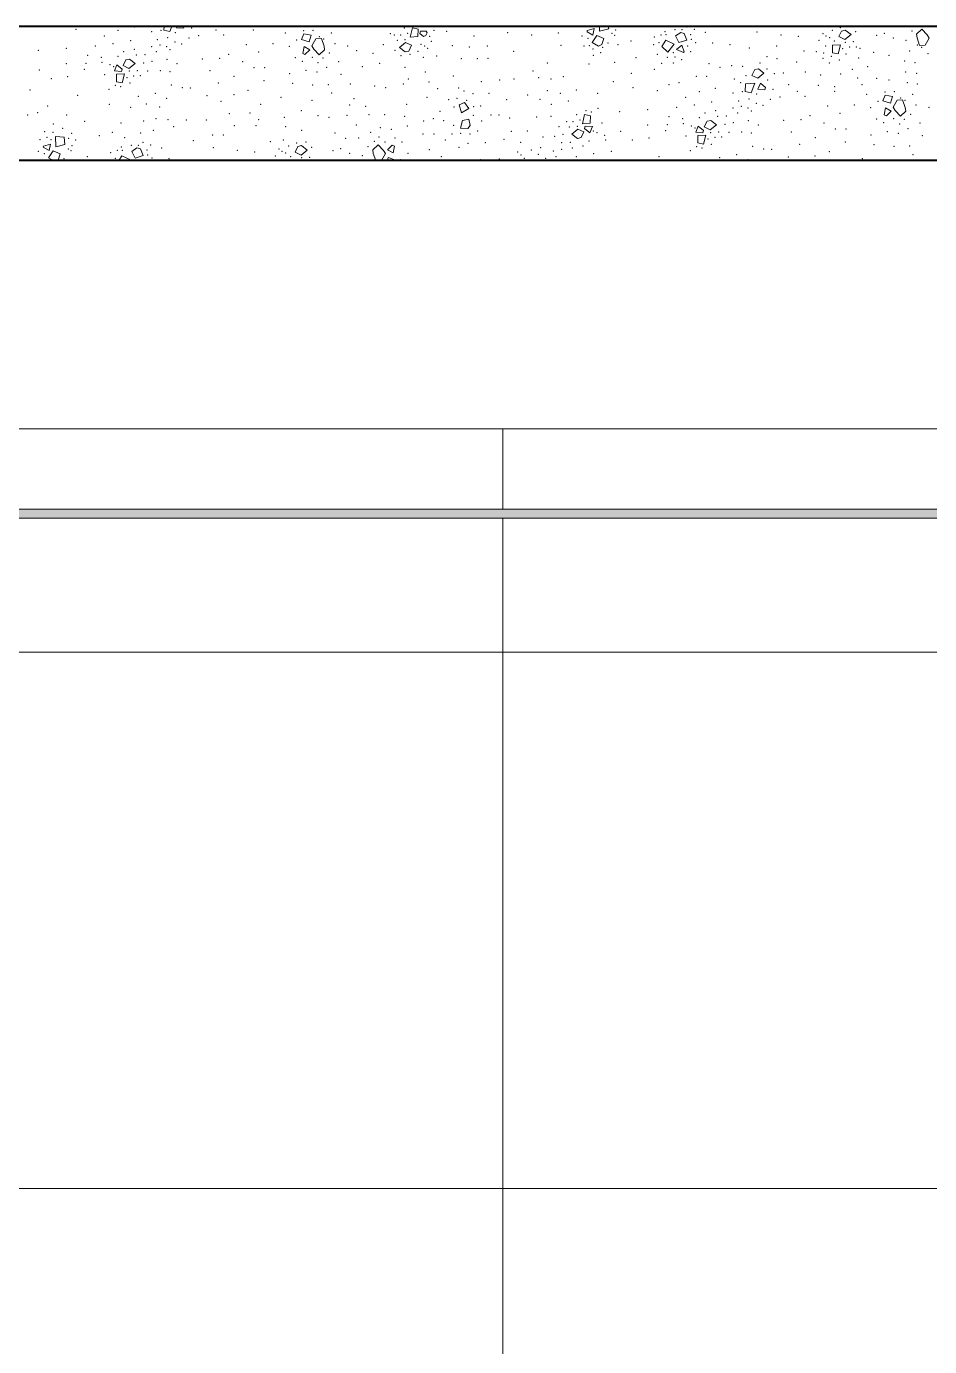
# Model space of a CAD drawing. Header units: metres. Extents: x -1.8 to 75.3, y -2 to 2.8.
# Drawn here: x 12.876 to 13.886, y 0.325 to 1.802 of the extents above; entities that cross this region are included whole.
import ezdxf

# ---------------------------------------------------------------- set-up
doc = ezdxf.new("R2010")
doc.units = ezdxf.units.M
doc.header["$MEASUREMENT"] = 0
doc.layers.add('FORRO.EXEC', color=7, linetype='Continuous')
doc.layers.add('LAJES.EST', color=7, linetype='Continuous')
for name, color, linetype, lineweight in [('FORRO.EXEC_Caneta_No__241', 7, 'Continuous', 13), ('LAJES.EST_Caneta_No__1', 7, 'Continuous', 40), ('LAJES.EST_Caneta_No__241', 7, 'Continuous', 13), ('PAREDE CONSTRUIR_Caneta_No__241', 7, 'Continuous', 13)]:
    doc.layers.add(name, color=color, linetype=linetype, lineweight=lineweight)
doc.layers.add('PAREDE CONSTRUIR_Caneta_No__97', color=7, linetype='Continuous', lineweight=13, true_color=0x6b6b6b)

# ---------------------------------------------------------------- blocks, each defined once
blk = doc.blocks.new('*X61', base_point=(53.1086, -1.8982))
at = {"layer": 'LAJES.EST_Caneta_No__241', "color": 7, "linetype": 'Continuous', "lineweight": 13}
for p, q in [((13.0301, 1.7977), (13.0303, 1.8018)), ((13.0388, 1.8018), (13.0366, 1.7962)), ((13.0442, 1.8), (13.0449, 1.8018)), ((13.0527, 1.8018), (13.0521, 1.7996)), ((13.517, 1.7964), (13.5168, 1.8018)), ((13.5268, 1.8018), (13.5272, 1.7989)), ((13.0301, 1.7977), (13.0366, 1.7962)), ((13.0521, 1.7996), (13.0442, 1.8)), ((13.1863, 1.7935), (13.184, 1.7872)), ((13.1924, 1.7844), (13.184, 1.7872)), ((13.1863, 1.7935), (13.1945, 1.792)), ((13.1945, 1.792), (13.1924, 1.7844)), ((13.2, 1.7878), (13.1954, 1.7799)), ((13.206, 1.7882), (13.2, 1.7878)), ((13.209, 1.7798), (13.206, 1.7882)), ((13.3053, 1.7897), (13.3078, 1.8)), ((13.314, 1.7903), (13.3053, 1.7897)), ((13.3143, 1.7986), (13.3078, 1.8)), ((13.3143, 1.7986), (13.314, 1.7903)), ((13.3162, 1.7939), (13.3168, 1.7965)), ((13.3202, 1.7906), (13.3162, 1.7939)), ((13.3168, 1.7965), (13.3231, 1.7963)), ((13.3202, 1.7906), (13.3229, 1.7916)), ((13.3242, 1.7947), (13.3229, 1.7916)), ((13.3242, 1.7947), (13.3231, 1.7963)), ((13.503, 1.7957), (13.5031, 1.797)), ((13.5094, 1.7919), (13.503, 1.7957)), ((13.5031, 1.797), (13.5111, 1.7993)), ((13.5141, 1.7917), (13.5088, 1.7838)), ((13.5111, 1.7993), (13.5094, 1.7919)), ((13.5141, 1.7917), (13.5217, 1.7883)), ((13.5272, 1.7989), (13.517, 1.7964)), ((13.5217, 1.7883), (13.5197, 1.7815)), ((13.6018, 1.7911), (13.6077, 1.7951)), ((13.6056, 1.7837), (13.6018, 1.7911)), ((13.6056, 1.7837), (13.6147, 1.7865)), ((13.6077, 1.7951), (13.6117, 1.7939)), ((13.6117, 1.7939), (13.6147, 1.7865)), ((13.7846, 1.7903), (13.7876, 1.7966)), ((13.7912, 1.7871), (13.7846, 1.7903)), ((13.7876, 1.7966), (13.7917, 1.7976)), ((13.7912, 1.7871), (13.7981, 1.7926)), ((13.7917, 1.7976), (13.7981, 1.7926)), ((13.8714, 1.793), (13.8772, 1.7986)), ((13.8719, 1.7888), (13.8714, 1.793)), ((13.8719, 1.7888), (13.8748, 1.7804)), ((13.8772, 1.7986), (13.8833, 1.7923)), ((13.8808, 1.7808), (13.8855, 1.7887)), ((13.8833, 1.7923), (13.8855, 1.7887)), ((13.1852, 1.7714), (13.1867, 1.7793)), ((13.1867, 1.7793), (13.1933, 1.7755)), ((13.1933, 1.7755), (13.1877, 1.7704)), ((13.1975, 1.7763), (13.1954, 1.7799)), ((13.2036, 1.77), (13.1975, 1.7763)), ((13.2094, 1.7756), (13.2036, 1.77)), ((13.209, 1.7798), (13.2094, 1.7756)), ((13.3002, 1.7838), (13.2934, 1.7782)), ((13.2997, 1.7732), (13.2934, 1.7782)), ((13.3038, 1.7742), (13.2997, 1.7732)), ((13.3002, 1.7838), (13.3069, 1.7806)), ((13.3069, 1.7806), (13.3038, 1.7742)), ((13.5158, 1.7798), (13.5088, 1.7838)), ((13.5197, 1.7815), (13.5158, 1.7798)), ((13.5865, 1.7792), (13.5909, 1.7863)), ((13.5865, 1.7792), (13.5935, 1.7728)), ((13.5909, 1.7863), (13.6004, 1.7819)), ((13.6004, 1.7819), (13.5935, 1.7728)), ((13.6031, 1.7759), (13.6091, 1.7806)), ((13.6108, 1.7726), (13.6031, 1.7759)), ((13.6091, 1.7806), (13.6117, 1.7735)), ((13.6117, 1.7735), (13.6108, 1.7726)), ((13.7772, 1.7723), (13.7775, 1.7806)), ((13.7772, 1.7723), (13.7837, 1.7709)), ((13.7775, 1.7806), (13.7862, 1.7812)), ((13.7862, 1.7812), (13.7837, 1.7709)), ((13.8748, 1.7804), (13.8808, 1.7808)), ((12.9747, 1.7519), (12.9775, 1.7589)), ((12.9775, 1.7589), (12.9833, 1.7541)), ((12.9843, 1.7579), (12.9873, 1.7643)), ((12.991, 1.7547), (12.9843, 1.7579)), ((12.9873, 1.7643), (12.9914, 1.7653)), ((12.991, 1.7547), (12.9978, 1.7603)), ((12.9914, 1.7653), (12.9978, 1.7603)), ((13.1877, 1.7704), (13.1852, 1.7714)), ((12.9827, 1.7515), (12.9747, 1.7519)), ((12.9769, 1.7399), (12.9772, 1.7483)), ((12.9772, 1.7483), (12.9859, 1.7488)), ((12.9833, 1.7541), (12.9827, 1.7515)), ((12.9859, 1.7488), (12.9834, 1.7385)), ((13.6873, 1.747), (13.6904, 1.7534)), ((13.694, 1.7438), (13.6873, 1.747)), ((13.6904, 1.7534), (13.6945, 1.7544)), ((13.694, 1.7438), (13.7008, 1.7494)), ((13.6945, 1.7544), (13.7008, 1.7494)), ((12.9769, 1.7399), (12.9834, 1.7385)), ((13.6799, 1.7291), (13.6803, 1.7374)), ((13.6799, 1.7291), (13.6864, 1.7276)), ((13.6803, 1.7374), (13.6907, 1.7383)), ((13.6907, 1.7383), (13.6864, 1.7276)), ((13.694, 1.7314), (13.6968, 1.7384)), ((13.7019, 1.731), (13.694, 1.7314)), ((13.6968, 1.7384), (13.7026, 1.7336)), ((13.7026, 1.7336), (13.7019, 1.731)), ((13.366, 1.7168), (13.36, 1.714)), ((13.3627, 1.7051), (13.36, 1.714)), ((13.366, 1.7168), (13.3708, 1.7099)), ((13.8361, 1.7249), (13.8338, 1.7186)), ((13.8422, 1.7158), (13.8338, 1.7186)), ((13.8361, 1.7249), (13.8443, 1.7234)), ((13.8443, 1.7234), (13.8422, 1.7158)), ((13.8498, 1.7192), (13.8452, 1.7113)), ((13.8558, 1.7196), (13.8498, 1.7192)), ((13.8588, 1.7112), (13.8558, 1.7196)), ((13.3708, 1.7099), (13.3627, 1.7051)), ((13.3637, 1.6965), (13.371, 1.698)), ((13.371, 1.698), (13.3724, 1.691)), ((13.4978, 1.6928), (13.5003, 1.7031)), ((13.5068, 1.7017), (13.5003, 1.7031)), ((13.5068, 1.7017), (13.5065, 1.6934)), ((13.8351, 1.7028), (13.8365, 1.7107)), ((13.8376, 1.7018), (13.8351, 1.7028)), ((13.8365, 1.7107), (13.8431, 1.7069)), ((13.8431, 1.7069), (13.8376, 1.7018)), ((13.8473, 1.7077), (13.8452, 1.7113)), ((13.8534, 1.7014), (13.8473, 1.7077)), ((13.8592, 1.707), (13.8534, 1.7014)), ((13.8588, 1.7112), (13.8592, 1.707)), ((13.3637, 1.6965), (13.3616, 1.6879)), ((13.3697, 1.6877), (13.3616, 1.6879)), ((13.3724, 1.691), (13.3697, 1.6877)), ((13.4927, 1.6869), (13.4859, 1.6814)), ((13.4927, 1.6869), (13.4994, 1.6838)), ((13.4994, 1.6838), (13.4963, 1.6774)), ((13.5065, 1.6934), (13.4978, 1.6928)), ((13.5003, 1.6876), (13.501, 1.6902)), ((13.5061, 1.6828), (13.5003, 1.6876)), ((13.501, 1.6902), (13.509, 1.6898)), ((13.509, 1.6898), (13.5061, 1.6828)), ((13.6245, 1.6833), (13.6273, 1.6903)), ((13.6325, 1.6829), (13.6245, 1.6833)), ((13.6273, 1.6903), (13.6331, 1.6855)), ((13.6331, 1.6855), (13.6325, 1.6829)), ((13.6341, 1.6893), (13.6372, 1.6957)), ((13.6408, 1.6861), (13.6341, 1.6893)), ((13.6372, 1.6957), (13.6412, 1.6967)), ((13.6408, 1.6861), (13.6476, 1.6917)), ((13.6412, 1.6967), (13.6476, 1.6917)), ((12.8953, 1.6679), (12.9034, 1.6701)), ((12.9034, 1.6701), (12.9017, 1.6628)), ((12.9092, 1.6672), (12.9089, 1.6785)), ((12.9184, 1.678), (12.9089, 1.6785)), ((12.9194, 1.6697), (12.9092, 1.6672)), ((12.9184, 1.678), (12.9194, 1.6697)), ((13.1799, 1.6674), (13.184, 1.6685)), ((13.184, 1.6685), (13.1903, 1.6634)), ((13.2636, 1.6638), (13.2694, 1.6694)), ((13.2694, 1.6694), (13.2755, 1.6631)), ((13.2798, 1.6639), (13.2853, 1.669)), ((13.2853, 1.669), (13.2878, 1.668)), ((13.4922, 1.6764), (13.4859, 1.6814)), ((13.4963, 1.6774), (13.4922, 1.6764)), ((13.6267, 1.6714), (13.627, 1.6797)), ((13.6267, 1.6714), (13.6332, 1.6699)), ((13.627, 1.6797), (13.6357, 1.6802)), ((13.6357, 1.6802), (13.6332, 1.6699)), ((12.8952, 1.6666), (12.8953, 1.6679)), ((12.9017, 1.6628), (12.8952, 1.6666)), ((12.9063, 1.6625), (12.901, 1.6546)), ((12.9061, 1.6518), (12.901, 1.6546)), ((12.9063, 1.6625), (12.9139, 1.6591)), ((12.9139, 1.6591), (12.9119, 1.6523)), ((12.9798, 1.6518), (12.9831, 1.6571)), ((12.9831, 1.6571), (12.9926, 1.6527)), ((12.9941, 1.6619), (12.9999, 1.6659)), ((12.9978, 1.6545), (12.9941, 1.6619)), ((12.9978, 1.6545), (13.007, 1.6573)), ((12.9999, 1.6659), (13.004, 1.6648)), ((13.004, 1.6648), (13.007, 1.6573)), ((13.1768, 1.6611), (13.1799, 1.6674)), ((13.1835, 1.6579), (13.1768, 1.6611)), ((13.1835, 1.6579), (13.1903, 1.6634)), ((13.2641, 1.6596), (13.2636, 1.6638)), ((13.2641, 1.6596), (13.2669, 1.6518)), ((13.2732, 1.6518), (13.2777, 1.6596)), ((13.2755, 1.6631), (13.2777, 1.6596)), ((13.2864, 1.6602), (13.2798, 1.6639)), ((13.2798, 1.6518), (13.2807, 1.6551)), ((13.2807, 1.6551), (13.2891, 1.6522)), ((13.2878, 1.668), (13.2864, 1.6602)), ((12.9119, 1.6523), (12.9106, 1.6518)), ((12.9926, 1.6527), (12.9919, 1.6518)), ((13.1749, 1.6518), (13.1784, 1.652)), ((13.1784, 1.652), (13.1784, 1.6518)), ((13.2889, 1.6518), (13.2891, 1.6522))]:
    blk.add_line(p, q, dxfattribs=at)
for p in [(13.3262, 1.8014), (13.6146, 1.8011), (13.7966, 1.8017), (13.8851, 1.8016), (12.9317, 1.7984), (12.9635, 1.7911), (12.9788, 1.7975), (12.9968, 1.801), (13.0165, 1.7957), (13.0228, 1.7871), (13.0267, 1.7973), (13.0341, 1.7891), (13.0427, 1.7946), (13.0581, 1.7889), (13.061, 1.8001), (13.069, 1.7913), (13.0883, 1.7979), (13.0968, 1.7922), (13.1299, 1.7976), (13.1658, 1.7944), (13.1784, 1.7866), (13.1864, 1.7969), (13.1967, 1.7973), (13.2036, 1.7903), (13.2086, 1.7877), (13.2173, 1.7945), (13.2832, 1.7935), (13.2876, 1.792), (13.2948, 1.7923), (13.2989, 1.8), (13.2996, 1.7868), (13.3026, 1.7939), (13.3272, 1.7906), (13.3319, 1.7973), (13.346, 1.7964), (13.3765, 1.7911), (13.4143, 1.7947), (13.4411, 1.7923), (13.471, 1.7945), (13.4975, 1.7912), (13.504, 1.7885), (13.5308, 1.7939), (13.5339, 1.7919), (13.5349, 1.7977), (13.5784, 1.7898), (13.5856, 1.7922), (13.5901, 1.7959), (13.5912, 1.7925), (13.6014, 1.798), (13.6092, 1.798), (13.6188, 1.7927), (13.6196, 1.7872), (13.6229, 1.7984), (13.6353, 1.795), (13.6929, 1.7954), (13.7198, 1.7923), (13.7391, 1.7906), (13.7666, 1.7937), (13.77, 1.7912), (13.7741, 1.7892), (13.7772, 1.7972), (13.7863, 1.8004), (13.8031, 1.7958), (13.8269, 1.7919), (13.8353, 1.7941), (13.8454, 1.7889), (13.8661, 1.7966), (12.8896, 1.7749), (12.9208, 1.7773), (12.9535, 1.7797), (12.9731, 1.7823), (12.9851, 1.7734), (12.9927, 1.7858), (12.9971, 1.776), (13.0165, 1.7791), (13.0215, 1.7735), (13.0257, 1.7808), (13.033, 1.7792), (13.0368, 1.7757), (13.0424, 1.7844), (13.05, 1.7822), (13.1222, 1.7812), (13.1358, 1.7732), (13.1518, 1.7825), (13.1701, 1.7796), (13.2148, 1.772), (13.2211, 1.7823), (13.2355, 1.7797), (13.2455, 1.7745), (13.2636, 1.7718), (13.2753, 1.7812), (13.2883, 1.7751), (13.2909, 1.7861), (13.3142, 1.7737), (13.3174, 1.7816), (13.3215, 1.7797), (13.3248, 1.7771), (13.3291, 1.7849), (13.3523, 1.7802), (13.3716, 1.7786), (13.3916, 1.78), (13.4209, 1.774), (13.4739, 1.7806), (13.4996, 1.7798), (13.5054, 1.7802), (13.5095, 1.7764), (13.5181, 1.7725), (13.5203, 1.7784), (13.5263, 1.7832), (13.5376, 1.7815), (13.5521, 1.7854), (13.5773, 1.7815), (13.5834, 1.7836), (13.5996, 1.7724), (13.6155, 1.7798), (13.6188, 1.7736), (13.6244, 1.7837), (13.6433, 1.7831), (13.6628, 1.7815), (13.6845, 1.7777), (13.715, 1.7798), (13.7454, 1.7744), (13.7595, 1.7735), (13.7624, 1.786), (13.7675, 1.7719), (13.7698, 1.7797), (13.7796, 1.7854), (13.7889, 1.7769), (13.7918, 1.7841), (13.7966, 1.7786), (13.8006, 1.7847), (13.8039, 1.7789), (13.8082, 1.7774), (13.8235, 1.7729), (13.8597, 1.7863), (13.8635, 1.7741), (13.8722, 1.7809), (13.8772, 1.7783), (12.921, 1.7602), (12.9431, 1.7606), (12.9447, 1.7695), (12.96, 1.7671), (12.9609, 1.7616), (12.9697, 1.7589), (12.9738, 1.7569), (12.9786, 1.7682), (12.9993, 1.7697), (13.0074, 1.7608), (13.009, 1.77), (13.0167, 1.7628), (13.0336, 1.765), (13.0448, 1.76), (13.073, 1.7653), (13.0924, 1.7661), (13.1025, 1.7707), (13.1179, 1.7623), (13.1769, 1.7668), (13.1846, 1.7626), (13.1958, 1.767), (13.2024, 1.7613), (13.2078, 1.7663), (13.2253, 1.7625), (13.2711, 1.7606), (13.2949, 1.7691), (13.3051, 1.7705), (13.3201, 1.767), (13.3348, 1.7687), (13.3625, 1.7655), (13.3803, 1.7658), (13.3922, 1.7659), (13.4586, 1.7607), (13.5051, 1.7596), (13.51, 1.7694), (13.534, 1.7615), (13.5579, 1.7667), (13.5817, 1.7706), (13.5863, 1.7604), (13.5929, 1.7673), (13.5993, 1.7609), (13.6014, 1.7675), (13.6089, 1.7646), (13.6395, 1.76), (13.6648, 1.758), (13.6769, 1.7572), (13.6964, 1.761), (13.7043, 1.7679), (13.7152, 1.7655), (13.7372, 1.7619), (13.7668, 1.7662), (13.774, 1.7608), (13.7761, 1.7681), (13.7849, 1.764), (13.7926, 1.7708), (13.8065, 1.7665), (13.8167, 1.7569), (13.8406, 1.7693), (13.8582, 1.7629), (13.8695, 1.7612), (13.8841, 1.7713), (12.8908, 1.753), (12.904, 1.7433), (12.9223, 1.7455), (12.9411, 1.7538), (12.9639, 1.7479), (12.9886, 1.7446), (12.9915, 1.7517), (12.9963, 1.7463), (13.0003, 1.7524), (13.0036, 1.7466), (13.0119, 1.752), (13.0262, 1.7524), (13.0368, 1.7513), (13.0815, 1.7523), (13.1084, 1.7458), (13.1306, 1.7556), (13.1426, 1.7557), (13.1707, 1.7489), (13.1888, 1.7527), (13.201, 1.7508), (13.2121, 1.756), (13.228, 1.748), (13.2517, 1.7567), (13.2997, 1.756), (13.3033, 1.743), (13.3223, 1.7509), (13.3537, 1.7464), (13.4212, 1.743), (13.4426, 1.7519), (13.4491, 1.7444), (13.4626, 1.743), (13.4764, 1.7456), (13.5525, 1.7493), (13.5781, 1.7539), (13.625, 1.746), (13.6368, 1.7459), (13.6517, 1.7559), (13.6678, 1.7431), (13.6808, 1.7467), (13.704, 1.754), (13.7124, 1.7489), (13.7224, 1.7495), (13.7469, 1.7509), (13.7642, 1.7475), (13.7864, 1.7484), (13.7995, 1.7536), (13.8056, 1.744), (13.8268, 1.7436), (13.8591, 1.7509), (13.8715, 1.7491), (12.8804, 1.7306), (12.9686, 1.7314), (12.9758, 1.7358), (12.9818, 1.7342), (12.9923, 1.7385), (13.0385, 1.7363), (13.0505, 1.7331), (13.0595, 1.7328), (13.0908, 1.7383), (13.1239, 1.7303), (13.1419, 1.7411), (13.174, 1.7382), (13.1964, 1.7364), (13.2138, 1.7365), (13.2384, 1.7372), (13.2656, 1.735), (13.2778, 1.7331), (13.2976, 1.7373), (13.3263, 1.7397), (13.3362, 1.732), (13.3594, 1.7328), (13.3655, 1.7296), (13.385, 1.7401), (13.4052, 1.742), (13.4586, 1.7299), (13.491, 1.7306), (13.5323, 1.7399), (13.5542, 1.7334), (13.5815, 1.7298), (13.5948, 1.7365), (13.6059, 1.7388), (13.6286, 1.7289), (13.6466, 1.7324), (13.6747, 1.7389), (13.6765, 1.7287), (13.7049, 1.742), (13.7108, 1.7315), (13.7284, 1.7365), (13.7381, 1.7293), (13.7615, 1.7358), (13.7797, 1.7343), (13.7797, 1.729), (13.8104, 1.7366), (13.8362, 1.7284), (13.8406, 1.7418), (13.8465, 1.7287), (13.8611, 1.7388), (13.8724, 1.7372), (12.9002, 1.7126), (12.9336, 1.7248), (12.969, 1.7146), (13.0015, 1.7235), (13.0105, 1.7149), (13.0206, 1.727), (13.0331, 1.7214), (13.0782, 1.7242), (13.0938, 1.718), (13.1082, 1.7255), (13.1382, 1.7147), (13.1609, 1.7225), (13.1955, 1.7192), (13.2174, 1.7271), (13.2375, 1.7137), (13.2426, 1.7211), (13.3015, 1.7147), (13.3242, 1.7225), (13.3482, 1.7199), (13.3577, 1.7212), (13.3686, 1.7191), (13.3757, 1.7266), (13.3842, 1.7129), (13.3934, 1.7268), (13.4133, 1.7198), (13.4367, 1.7252), (13.4506, 1.7202), (13.4631, 1.7146), (13.4732, 1.7268), (13.4822, 1.7182), (13.5147, 1.727), (13.6133, 1.7225), (13.6229, 1.7137), (13.6425, 1.7172), (13.6663, 1.7271), (13.6726, 1.7185), (13.6839, 1.7205), (13.6922, 1.7158), (13.6925, 1.726), (13.6998, 1.7136), (13.7079, 1.7203), (13.7188, 1.7227), (13.7466, 1.7236), (13.772, 1.7126), (13.8017, 1.7139), (13.8156, 1.7258), (13.8282, 1.718), (13.8534, 1.7217), (13.8584, 1.7191), (13.8671, 1.7259), (13.8709, 1.7137), (12.8778, 1.7028), (12.8889, 1.7052), (12.9212, 1.7025), (12.9927, 1.7111), (13.0211, 1.6987), (13.0251, 1.7118), (13.103, 1.7043), (13.1262, 1.7051), (13.1648, 1.6999), (13.1836, 1.7075), (13.2023, 1.7018), (13.2144, 1.6999), (13.2347, 1.7022), (13.2556, 1.7123), (13.2593, 1.7029), (13.2767, 1.703), (13.2991, 1.7013), (13.3312, 1.6984), (13.3385, 1.7069), (13.3542, 1.7116), (13.376, 1.7022), (13.3761, 1.7121), (13.3955, 1.7028), (13.4045, 1.7025), (13.4165, 1.6992), (13.4466, 1.7003), (13.4626, 1.7011), (13.4914, 1.7032), (13.5018, 1.7074), (13.5079, 1.7059), (13.5151, 1.7102), (13.5394, 1.7063), (13.5706, 1.7087), (13.5945, 1.7009), (13.6033, 1.7111), (13.6098, 1.6985), (13.6284, 1.6996), (13.6349, 1.7048), (13.6469, 1.7074), (13.6492, 1.7011), (13.6588, 1.7014), (13.6663, 1.7105), (13.6713, 1.7049), (13.6755, 1.7123), (13.6829, 1.7106), (13.6867, 1.7071), (13.7523, 1.7021), (13.7856, 1.7046), (13.8199, 1.711), (13.8267, 1.6982), (13.8456, 1.6984), (13.8646, 1.7034), (13.8853, 1.7111), (12.8969, 1.6842), (12.9059, 1.6832), (12.9066, 1.6928), (12.9167, 1.6877), (12.9415, 1.6957), (12.9723, 1.6833), (12.9821, 1.6936), (13.0073, 1.6961), (13.0181, 1.6855), (13.0346, 1.6973), (13.041, 1.6898), (13.0551, 1.6971), (13.0774, 1.6971), (13.1087, 1.6908), (13.1331, 1.6908), (13.1361, 1.6974), (13.1661, 1.6896), (13.184, 1.6857), (13.2451, 1.6914), (13.261, 1.6834), (13.2721, 1.6886), (13.2842, 1.6867), (13.3023, 1.6905), (13.3205, 1.6961), (13.3429, 1.6962), (13.3539, 1.6913), (13.3809, 1.6848), (13.3854, 1.6961), (13.4182, 1.6843), (13.4362, 1.6848), (13.4717, 1.6896), (13.4801, 1.6951), (13.4834, 1.6893), (13.4873, 1.6954), (13.4922, 1.6899), (13.4951, 1.6971), (13.5099, 1.6848), (13.5198, 1.6938), (13.5407, 1.6844), (13.5708, 1.6916), (13.5909, 1.6852), (13.5929, 1.692), (13.6108, 1.693), (13.6195, 1.6903), (13.6236, 1.6883), (13.6413, 1.6831), (13.6501, 1.6838), (13.6572, 1.6922), (13.6618, 1.6834), (13.6665, 1.6942), (13.676, 1.6838), (13.6834, 1.6964), (13.6946, 1.6914), (13.7228, 1.6967), (13.7313, 1.6837), (13.7422, 1.6975), (13.7677, 1.6937), (13.7804, 1.687), (13.7925, 1.6871), (13.8344, 1.694), (13.8386, 1.6841), (13.8523, 1.6927), (13.8576, 1.6977), (13.8619, 1.6874), (13.8751, 1.6939), (12.8917, 1.6752), (12.8994, 1.6777), (12.9039, 1.6751), (12.9235, 1.6766), (12.9269, 1.682), (12.9272, 1.6685), (12.9313, 1.6749), (12.9578, 1.6794), (12.986, 1.6772), (12.9937, 1.6688), (13.0014, 1.6688), (13.004, 1.6825), (13.0068, 1.672), (13.0151, 1.6693), (13.0631, 1.6738), (13.0845, 1.6804), (13.0964, 1.6804), (13.1489, 1.673), (13.1636, 1.6747), (13.1785, 1.6712), (13.1888, 1.6725), (13.2213, 1.6827), (13.2332, 1.6767), (13.2477, 1.6769), (13.2653, 1.6731), (13.2706, 1.6782), (13.2773, 1.6724), (13.2885, 1.6769), (13.2962, 1.6726), (13.3198, 1.6815), (13.3318, 1.6816), (13.3445, 1.6749), (13.3521, 1.6813), (13.3619, 1.6823), (13.37, 1.6711), (13.3721, 1.6814), (13.3894, 1.6718), (13.4103, 1.6756), (13.4288, 1.6722), (13.4539, 1.6779), (13.4669, 1.6789), (13.4747, 1.6717), (13.4763, 1.6809), (13.4843, 1.672), (13.5051, 1.6735), (13.514, 1.6828), (13.5227, 1.6801), (13.5237, 1.6746), (13.5538, 1.6747), (13.5721, 1.6769), (13.6137, 1.6793), (13.6384, 1.676), (13.6421, 1.6699), (13.6461, 1.6777), (13.6534, 1.678), (13.6867, 1.6827), (13.7406, 1.6697), (13.7583, 1.6772), (13.7917, 1.6725), (13.8205, 1.6803), (13.8238, 1.6696), (13.8508, 1.6822), (13.8778, 1.6794), (12.8897, 1.662), (12.8962, 1.6593), (12.9185, 1.654), (12.9231, 1.6647), (12.9261, 1.6627), (12.9443, 1.6562), (12.9706, 1.6606), (12.9756, 1.6544), (12.9779, 1.663), (12.9823, 1.6668), (12.9835, 1.6633), (13.011, 1.6635), (13.0118, 1.658), (13.0166, 1.6546), (13.0276, 1.6658), (13.0356, 1.654), (13.0851, 1.6662), (13.112, 1.6631), (13.1313, 1.6614), (13.1546, 1.6568), (13.1588, 1.6645), (13.1622, 1.662), (13.1663, 1.66), (13.1695, 1.668), (13.1718, 1.6562), (13.184, 1.6549), (13.1928, 1.6555), (13.1953, 1.6666), (13.2191, 1.6627), (13.2276, 1.6649), (13.2376, 1.6598), (13.2519, 1.6571), (13.2583, 1.6674), (13.3029, 1.6598), (13.3266, 1.6639), (13.3402, 1.656), (13.3599, 1.6665), (13.4256, 1.6614), (13.4293, 1.6579), (13.433, 1.6544), (13.4409, 1.6636), (13.4486, 1.6588), (13.4512, 1.6662), (13.4569, 1.6541), (13.4653, 1.6624), (13.4683, 1.6561), (13.4745, 1.6641), (13.4866, 1.6657), (13.4909, 1.6559), (13.4986, 1.6682), (13.5106, 1.6594), (13.5302, 1.662), (13.5834, 1.6562), (13.6184, 1.6628), (13.6256, 1.6672), (13.6316, 1.6657), (13.6513, 1.6549), (13.6704, 1.6584), (13.6883, 1.6677), (13.7003, 1.6645), (13.7093, 1.6642), (13.728, 1.6556), (13.758, 1.6569), (13.7737, 1.6617), (13.8107, 1.6539), (13.8462, 1.6678), (13.8636, 1.6679), (13.8672, 1.6585), (12.9298, 1.6523), (12.9696, 1.6523), (13.0551, 1.6523), (13.2947, 1.6528), (13.3839, 1.6528), (13.405, 1.6534), (13.4221, 1.652), (13.6829, 1.6528)]:
    blk.add_point(p, dxfattribs=at)

msp = doc.modelspace()

# ---------------------------------------------------------------- hatches: boundary and pattern name
at = {"layer": 'FORRO.EXEC', "linetype": 'Continuous', "lineweight": 0, "true_color": 0xffffff}
msp.add_hatch(color=7, dxfattribs=at).paths.add_polyline_path([(14.7049, 1.2618), (11.0084, 1.2618), (11.0084, 1.2518), (14.7049, 1.2518)])
at = {"layer": 'PAREDE CONSTRUIR_Caneta_No__97', "linetype": 'Continuous', "lineweight": 13, "true_color": 0x6b6b6b}
h = msp.add_hatch(dxfattribs=at)
h.set_pattern_fill('Ceramica_60_x_60_0004', color=251, style=0, pattern_type=2)
h.set_pattern_definition([(0, (11.0084, -1.89824), (0, 0.6), []), (90, (11.0084, -1.89824), (-0.6, 0), [])])
h.paths.add_polyline_path([(11.0084, 1.3518), (11.0084, 1.2618), (14.7049, 1.2618), (14.7049, 1.3518)])
h = msp.add_hatch(dxfattribs=at)
h.set_pattern_fill('Ceramica_60_x_60_0004', color=251, style=0, pattern_type=2)
h.set_pattern_definition([(0, (11.0084, -1.89824), (0, 0.6), []), (90, (11.0084, -1.89824), (-0.6, 0), [])])
h.paths.add_polyline_path([(11.0084, -1.8982), (12.2679, -1.8982), (12.2679, -1.8629), (12.317, -1.627), (12.2199, -1.4736), (12.2199, -1.4382), (12.2099, -1.4382), (12.1999, -1.1232), (12.1999, -1.1032), (12.2004, -1.0984), (12.2041, -1.0894), (12.211, -1.0825), (12.22, -1.0787), (12.2249, -1.0782), (12.3749, -1.0782), (12.3749, -1.0732), (12.4149, -1.0732), (12.4149, -1.0782), (12.5649, -1.0782), (12.5698, -1.0787), (12.5788, -1.0825), (12.5857, -1.0894), (12.5894, -1.0984), (12.5899, -1.1032), (12.5899, -1.1232), (12.5799, -1.4382), (12.5699, -1.4382), (12.5699, -1.4736), (12.4728, -1.627), (12.5219, -1.8629), (12.5219, -1.8982), (13.1979, -1.8982), (13.1979, -1.8629), (13.247, -1.627), (13.1499, -1.4736), (13.1499, -1.4382), (13.1399, -1.4382), (13.1299, -1.1232), (13.1299, -1.1032), (13.1304, -1.0984), (13.1341, -1.0894), (13.141, -1.0825), (13.15, -1.0787), (13.1549, -1.0782), (13.3049, -1.0782), (13.3049, -1.0732), (13.3449, -1.0732), (13.3449, -1.0782), (13.4949, -1.0782), (13.4998, -1.0787), (13.5088, -1.0825), (13.5157, -1.0894), (13.5194, -1.0984), (13.5199, -1.1032), (13.5199, -1.1232), (13.5099, -1.4382), (13.4999, -1.4382), (13.4999, -1.4736), (13.4028, -1.627), (13.4519, -1.8629), (13.4519, -1.8982), (14.1279, -1.8982), (14.1279, -1.8629), (14.177, -1.627), (14.0799, -1.4736), (14.0799, -1.4382), (14.0699, -1.4382), (14.0599, -1.1232), (14.0599, -1.1032), (14.0604, -1.0984), (14.0641, -1.0894), (14.071, -1.0825), (14.08, -1.0787), (14.0849, -1.0782), (14.2349, -1.0782), (14.2349, -1.0732), (14.2749, -1.0732), (14.2749, -1.0782), (14.4249, -1.0782), (14.4298, -1.0787), (14.4388, -1.0825), (14.4457, -1.0894), (14.4494, -1.0984), (14.4499, -1.1032), (14.4499, -1.1232), (14.4399, -1.4382), (14.4299, -1.4382), (14.4299, -1.4736), (14.3328, -1.627), (14.3819, -1.8629), (14.3819, -1.8982), (14.7049, -1.8982), (14.7049, 0.2618), (14.6949, 0.2618), (14.6949, 0.3118), (14.6949, 1.0918), (14.6949, 1.1418), (14.7049, 1.1418), (14.7049, 1.2518), (11.0084, 1.2518), (11.0084, 1.1418), (11.0184, 1.1418), (11.0184, 1.14), (11.0184, 0.3118), (11.0184, 0.2618), (11.0084, 0.2618)])
h.paths.add_polyline_path([(11.3384, 0.2038), (11.3384, 0.2158), (11.4084, 0.2158), (11.4084, 0.2188), (11.4219, 0.2188), (11.4184, 0.2318), (11.4238, 0.2518), (11.4384, 0.2664), (11.4584, 0.2718), (11.4784, 0.2664), (11.493, 0.2518), (11.4984, 0.2318), (11.4949, 0.2188), (11.5084, 0.2188), (11.5084, 0.2158), (11.5784, 0.2158), (11.5784, 0.2038), (11.5684, 0.2038), (11.5684, 0.2018), (11.483, 0.2018), (11.4784, 0.1971), (11.4694, 0.1947), (11.4694, -0.0054), (11.4704, -0.0046), (11.4954, 0.0009), (11.5204, -0.0046), (11.5387, -0.0196), (11.5454, -0.0401), (11.5454, -0.0555), (11.5387, -0.076), (11.5204, -0.091), (11.5064, -0.0941), (11.5059, -0.1248), (11.5054, -0.2092), (11.5084, -0.2092), (11.5084, -0.2452), (11.5019, -0.2452), (11.5018, -0.2635), (11.5082, -0.3292), (11.5215, -0.4068), (11.5432, -0.483), (11.5436, -0.4842), (11.5446, -0.4869), (11.5741, -0.5622), (11.6006, -0.6405), (11.6205, -0.719), (11.6338, -0.7977), (11.6339, -0.9335), (11.6329, -0.9485), (11.6299, -0.9634), (11.6251, -0.9778), (11.6183, -0.9915), (11.6098, -1.0042), (11.5998, -1.0156), (11.5883, -1.0257), (11.5757, -1.0341), (11.562, -1.0409), (11.5476, -1.0458), (11.5326, -1.0488), (11.5174, -1.0498), (11.5022, -1.0488), (11.4872, -1.0458), (11.4728, -1.0409), (11.4591, -1.0341), (11.4465, -1.0257), (11.435, -1.0156), (11.425, -1.0042), (11.4165, -0.9915), (11.4098, -0.9778), (11.4049, -0.9634), (11.4019, -0.9485), (11.4009, -0.9335), (11.4009, -0.8372), (11.3994, -0.8372), (11.3994, -0.828), (11.3834, -0.8322), (11.3664, -0.8277), (11.354, -0.8152), (11.3494, -0.7982), (11.354, -0.7812), (11.3664, -0.7688), (11.3834, -0.7642), (11.3949, -0.7673), (11.3949, -0.7562), (11.4129, -0.7562), (11.4129, -0.7742), (11.4109, -0.7742), (11.4109, -0.7793), (11.4119, -0.7802), (11.4474, -0.7802), (11.4474, -0.2452), (11.4084, -0.2452), (11.4084, -0.2092), (11.4474, -0.2092), (11.4474, -0.0617), (11.4454, -0.0555), (11.4454, -0.0401), (11.4474, -0.0339), (11.4474, 0.1947), (11.4384, 0.1971), (11.4338, 0.2018), (11.3484, 0.2018), (11.3484, 0.2038)], flags=0)
h.paths.add_polyline_path([(11.9149, -1.6982), (11.9149, 0.1018), (11.9449, 0.1018), (11.9449, -1.6982)], flags=0)
h.paths.add_polyline_path([(12.8449, 0.1018), (12.8749, 0.1018), (12.8749, -1.6982), (12.8449, -1.6982)], flags=0)
h.paths.add_polyline_path([(13.8049, -1.6982), (13.7749, -1.6982), (13.7749, 0.1018), (13.8049, 0.1018), (13.8049, -1.1233), (13.8099, -1.1233), (13.8099, -1.1332), (13.8746, -1.1332), (13.8772, -1.1334), (13.8798, -1.1341), (13.8822, -1.1351), (13.8843, -1.1366), (13.8862, -1.1384), (13.8878, -1.1405), (13.8889, -1.1429), (13.8896, -1.1454), (13.8899, -1.148), (13.8897, -1.1506), (13.8891, -1.1531), (13.888, -1.1555), (13.8866, -1.1577), (13.8847, -1.1596), (13.8826, -1.1611), (13.8803, -1.1622), (13.8778, -1.163), (13.8752, -1.1632), (13.8099, -1.1632), (13.8099, -1.1732), (13.8049, -1.1732)], flags=0)
h.paths.add_polyline_path([(14.6199, -1.148), (14.6202, -1.1454), (14.6209, -1.1429), (14.622, -1.1405), (14.6236, -1.1384), (14.6255, -1.1366), (14.6276, -1.1351), (14.63, -1.1341), (14.6325, -1.1334), (14.6352, -1.1332), (14.6999, -1.1332), (14.6999, -1.1233), (14.7049, -1.1233), (14.7049, -1.1732), (14.6999, -1.1732), (14.6999, -1.1632), (14.6346, -1.1632), (14.632, -1.163), (14.6295, -1.1622), (14.6272, -1.1611), (14.6251, -1.1596), (14.6232, -1.1577), (14.6218, -1.1555), (14.6207, -1.1531), (14.6201, -1.1506)], flags=0)

# ---------------------------------------------------------------- linework, layer by layer
at = {"layer": 'FORRO.EXEC_Caneta_No__241', "color": 7, "linetype": 'Continuous', "lineweight": 13}
for p, q in [((14.7049, 1.2618), (11.0084, 1.2618)), ((14.7049, 1.2518), (11.0084, 1.2518))]:
    msp.add_line(p, q, dxfattribs=at)
at = {"layer": 'LAJES.EST_Caneta_No__1', "color": 7, "linetype": 'Continuous', "lineweight": 40}
for p, q in [((14.7049, 1.8018), (11.0084, 1.8018)), ((14.7049, 1.6518), (11.0084, 1.6518))]:
    msp.add_line(p, q, dxfattribs=at)
at = {"layer": 'PAREDE CONSTRUIR_Caneta_No__241', "color": 7, "linetype": 'Continuous', "lineweight": 13}
msp.add_line((14.7049, 1.3518), (11.0084, 1.3518), dxfattribs=at)

# ---------------------------------------------------------------- block references
at = {"layer": 'LAJES.EST', "lineweight": 0}
msp.add_blockref('*X61', (53.1086, -1.8982), dxfattribs=at)

doc.saveas('drawing.dxf')
